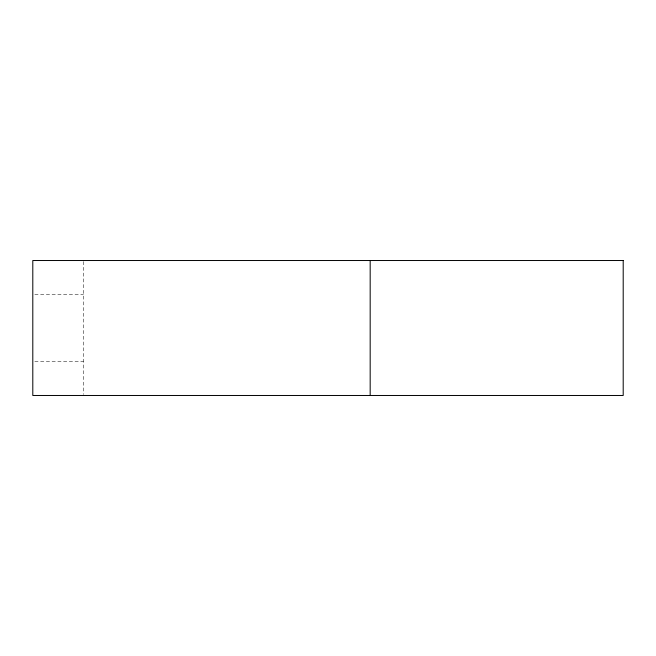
<?xml version="1.0" encoding="UTF-8"?>
<svg xmlns="http://www.w3.org/2000/svg" width="656" height="656" viewBox="0 0 656 656"><rect width="100%" height="100%" fill="white"/><g stroke="black" fill="none" stroke-linecap="round" stroke-linejoin="round"><path stroke-width="0.49" stroke-dasharray="3.28 2.46" d="M34.825 294.265L83.402 294.265M34.825 361.735L83.402 361.735M83.402 261.547L83.402 394.453"/><path stroke-width="0.98" d="M370.173 260.522L370.173 395.478M623.2 260.522L32.8 260.522L32.8 395.478L623.2 395.478L623.2 260.522"/></g></svg>
